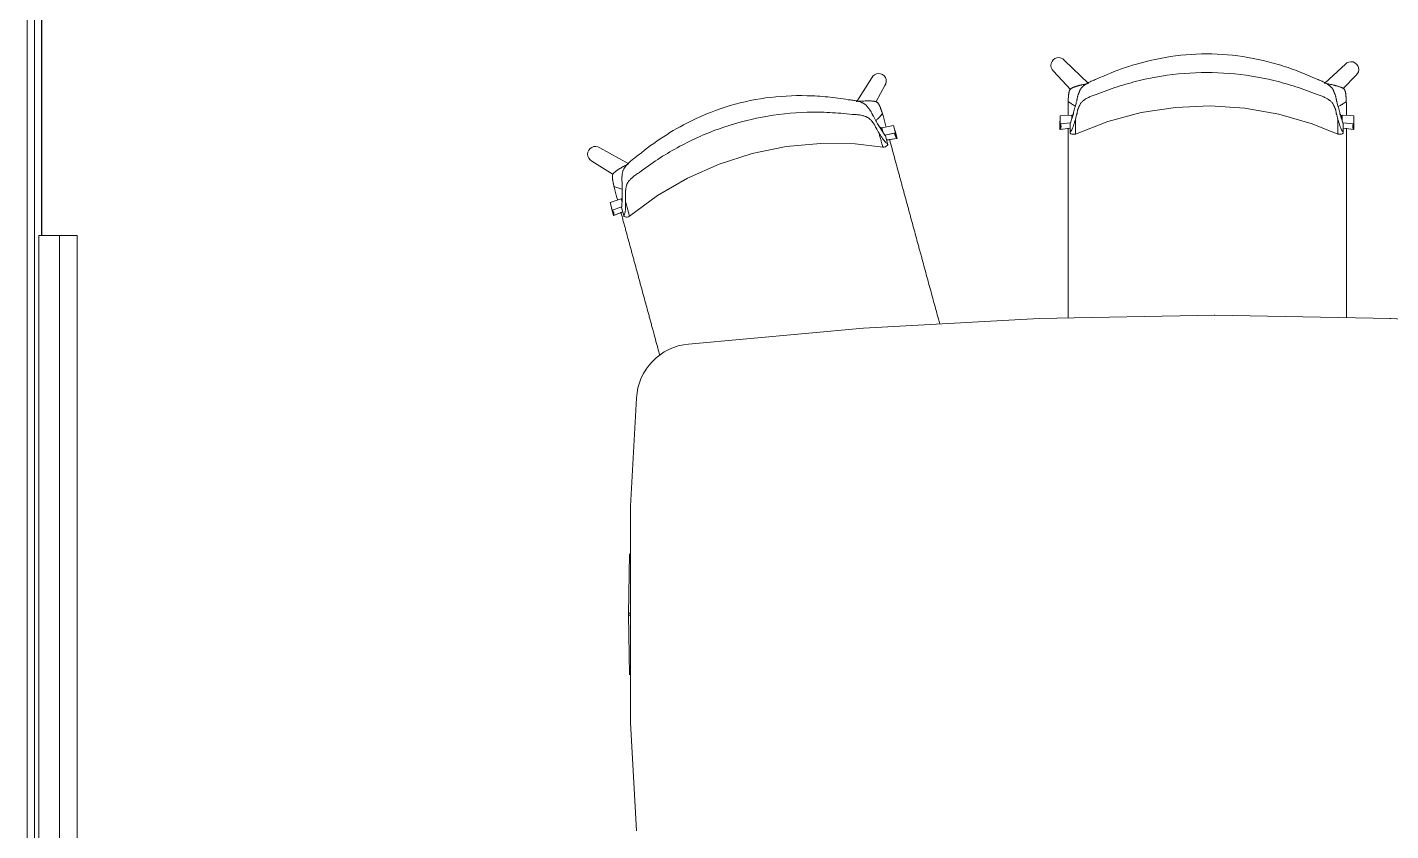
# Model space of a CAD drawing. Header units: millimetres. Extents: x 90978 to 295199, y -4084 to 97293.
# Drawn here: x 168356 to 170681, y 23986 to 25356 of the extents above; entities that cross this region are included whole.
import ezdxf

# ---------------------------------------------------------------- set-up
doc = ezdxf.new("R2010")
doc.units = ezdxf.units.MM
doc.header["$MEASUREMENT"] = 0
doc.layers.get('0').update_dxf_attribs({"linetype": 'CONTINUOUS'})
for name, color, linetype, lineweight in [('A-DETL-THIN', 8, 'CONTINUOUS', 9), ('CSM-STL-XX-ZZ-M3-A-XXXX-00001_detached _19_04_21__rvt-1-Level 0$0$A-WALL', 7, 'CONTINUOUS', 9), ('CSM-STL-XX-ZZ-M3-A-XXXX-00001_detached _19_04_21__rvt-1-Level 0$0$I-FURN', 8, 'CONTINUOUS', 9), ('CSM-STL-XX-ZZ-M3-A-XXXX-00001_detached _19_04_21__rvt-1-Level 0$0$I-WALL', 7, 'CONTINUOUS', 9), ('G-IMPT', 8, 'CONTINUOUS', 9), ('I-FURN', 8, 'CONTINUOUS', 9)]:
    doc.layers.add(name, color=color, linetype=linetype, lineweight=lineweight)

# ---------------------------------------------------------------- blocks, each defined once
blk = doc.blocks.new('Synergy Type 3 - Desk Type 3_dwg_Family - 580997-310579-_3D_-768211-Level 0')
at = {"layer": 'G-IMPT'}
for p, q in [((-354.2, 2138.6), (-251.1, 2140.5)), ((-251.1, 2140.5), (-253.4, 2138.6)), ((-251.1, 2140.5), (-147.9, 2138.6)), ((-251.1, 2140.5), (-248.7, 2138.6)), ((-761.1, 1140.5), (-761, 1142)), ((258.9, 1140.5), (258.9, 1142)), ((-755.6, 842.3), (-755.6, 840.8)), ((-755.6, 840.8), (-739.2, 541.4)), ((237.1, 541.4), (253.5, 840.8)), ((253.5, 840.8), (253.5, 842.3)), ((-739.2, 541.4), (-739.2, 542.1)), ((-711.9, 242.9), (-739.2, 541.4)), ((209.8, 242.9), (237.1, 541.4)), ((237.1, 541.4), (237.1, 542.1)), ((-706.7, 220.4), (-711.9, 242.9)), ((204.6, 220.4), (209.8, 242.9)), ((-696.5, 199.7), (-706.7, 220.4)), ((204.6, 220.4), (194.4, 199.7)), ((-681.9, 181.8), (-696.5, 199.7)), ((-694.9, 198), (-696.5, 199.7)), ((194.4, 199.7), (179.8, 181.8)), ((-663.6, 167.8), (-681.9, 181.8)), ((-663.6, 167.8), (-666.8, 171)), ((-642.5, 158.4), (-663.6, 167.8)), ((161.4, 167.8), (140.4, 158.4)), ((179.8, 181.8), (161.4, 167.8)), ((179.8, 181.8), (176, 179.6)), ((179.8, 181.8), (177.8, 181)), ((-642.5, 158.4), (-645.7, 160.9)), ((-642.5, 158.4), (-644.5, 160.3)), ((-642.5, 158.4), (-643.8, 160.1)), ((-642.5, 158.4), (-619.8, 154.1)), ((-619.8, 154.1), (-621.7, 155.9)), ((-619.8, 154.1), (-435.6, 143.9)), ((-443.2, 146.6), (-435.6, 143.9)), ((-435.6, 143.9), (-437.7, 146.6)), ((-435.6, 143.9), (-251.1, 140.5)), ((-251.1, 140.5), (-259.1, 147.1)), ((-251.1, 140.5), (-242.9, 147.2)), ((-66.5, 143.9), (-251.1, 140.5)), ((117.7, 154.1), (-66.5, 143.9)), ((-55.9, 147.7), (-66.5, 143.9)), ((-66.5, 143.9), (-63.6, 147.7)), ((140.4, 158.4), (117.7, 154.1)), ((123.2, 156.5), (117.7, 154.1)), ((121.3, 156.2), (117.7, 154.1)), ((120.3, 156), (117.7, 154.1)), ((119.6, 155.9), (117.7, 154.1)), ((147.1, 162.4), (140.4, 158.4))]:
    blk.add_line(p, q, dxfattribs=at)

msp = doc.modelspace()

# ---------------------------------------------------------------- linework, layer by layer
at = {"layer": 'A-DETL-THIN'}
for p, q in [((170081.3, 24859.5), (169782, 24843.1)), ((170381.1, 24865), (170081.3, 24859.5)), ((170680.8, 24859.5), (170381.1, 24865)), ((169782, 24843.1), (169483.5, 24815.8)), ((169394.7, 24723.8), (169384.5, 24539.5)), ((169384.5, 24539.5), (169384.5, 24170.5)), ((169384.5, 24170.5), (169394.7, 23986.2))]:
    msp.add_line(p, q, dxfattribs=at)
msp.add_arc((169492.4, 24718.4), 97.9, 95.2182, 176.8357, dxfattribs=at)
at = {"layer": 'CSM-STL-XX-ZZ-M3-A-XXXX-00001_detached _19_04_21__rvt-1-Level 0$0$A-WALL'}
for p, q in [((168355.8, 16174.2), (168355.8, 26395.4)), ((168368.3, 16189.2), (168368.3, 26380.4))]:
    msp.add_line(p, q, dxfattribs=at)
at = {"layer": 'CSM-STL-XX-ZZ-M3-A-XXXX-00001_detached _19_04_21__rvt-1-Level 0$0$I-FURN'}
for p, q in [((168410.8, 25000.8), (168375.8, 25000.8)), ((168375.8, 25000.8), (168375.8, 22600.8)), ((168410.8, 25000.8), (168440.8, 25000.8)), ((168410.8, 22600.8), (168410.8, 25000.8)), ((168410.8, 22600.8), (168410.8, 25000.8)), ((168440.8, 25000.8), (168440.8, 22600.8))]:
    msp.add_line(p, q, dxfattribs=at)
at = {"layer": 'CSM-STL-XX-ZZ-M3-A-XXXX-00001_detached _19_04_21__rvt-1-Level 0$0$I-WALL', "lineweight": 30}
msp.add_line((168380.8, 25000.8), (168380.8, 26365.4), dxfattribs=at)
at = {"layer": 'I-FURN'}
for p, q in [((170165.2, 25260.1), (170124.5, 25299.5)), ((170105.8, 25281.3), (170134.8, 25249.8)), ((170603.5, 25292.8), (170568.4, 25260.6)), ((170599.6, 25251.3), (170621.7, 25274.1)), ((169795.8, 25269.7), (169770.4, 25229.4)), ((169803.1, 25229.1), (169818.3, 25256.5)), ((170117.1, 25204.8), (170137, 25206.2)), ((170117.1, 25191.5), (170117.1, 25204.8)), ((170137, 25206.2), (170137, 25200.3)), ((170138, 25206.2), (170138, 25203.2)), ((170198.2, 25195.2), (170255.3, 25210.4)), ((170255.3, 25210.4), (170313.8, 25219.3)), ((170313.8, 25219.3), (170372.8, 25221.9)), ((170372.8, 25221.9), (170431.9, 25218.1)), ((170431.9, 25218.1), (170490.1, 25207.9)), ((170490.1, 25207.9), (170546.9, 25191.4)), ((170596.9, 25200.3), (170596.9, 25206.2)), ((170597.8, 25206.2), (170617.7, 25204.8)), ((170597.8, 25197.4), (170597.8, 25206.2)), ((170617.7, 25204.8), (170617.7, 25191.5)), ((169813.7, 25178.7), (169812.2, 25184.4)), ((169813.1, 25184.7), (169832.7, 25188.6)), ((169815.4, 25176.2), (169813.1, 25184.7)), ((169832.7, 25188.6), (169836.2, 25175.7)), ((170116.8, 25195.1), (170116.8, 25181.8)), ((170116.8, 25181.8), (170134, 25183.8)), ((170134.5, 25192.7), (170117.1, 25191.5)), ((170117.7, 25181.8), (170134, 25183.7)), ((170134, 25177.6), (170134, 25191.2)), ((170143.1, 25173.9), (170198.2, 25195.2)), ((170546.9, 25191.4), (170590.8, 25173.9)), ((170617.7, 25191.5), (170599.4, 25192.8)), ((170616.8, 25191.5), (170599.4, 25192.7)), ((170599.9, 25177.6), (170599.9, 25191.2)), ((170599.9, 25184), (170618.1, 25181.8)), ((170599.9, 25183.8), (170617.1, 25181.8)), ((170618.1, 25181.8), (170618.1, 25195.1)), ((169649.8, 25152.5), (169708.7, 25158)), ((169708.7, 25158), (169767.8, 25157.1)), ((169767.8, 25157.1), (169814.8, 25151.7)), ((169836.2, 25175.7), (169818.1, 25172.1)), ((169835.2, 25175.5), (169818.2, 25172)), ((169822.6, 25157.6), (169819.1, 25170.8)), ((169821, 25163.8), (169839, 25166.4)), ((169821, 25163.6), (169838.1, 25166.2)), ((169839, 25166.4), (169835.5, 25179.3)), ((170134, 25175.5), (170135.5, 25174.4)), ((170135.5, 25174.4), (170137.2, 25173.7)), ((170137.2, 25173.7), (170138.7, 25173.4)), ((170138.7, 25173.4), (170141, 25173.4)), ((170141, 25173.4), (170143.1, 25173.9)), ((170592.9, 25173.4), (170590.8, 25173.9)), ((170595.2, 25173.4), (170592.9, 25173.4)), ((170596.7, 25173.7), (170595.2, 25173.4)), ((170598.4, 25174.4), (170596.7, 25173.7)), ((170599.9, 25175.5), (170598.4, 25174.4)), ((169381.5, 25123), (169331.9, 25150.4)), ((169535.5, 25122.8), (169591.9, 25140.7)), ((169591.9, 25140.7), (169649.8, 25152.5)), ((169817, 25151.7), (169814.8, 25151.7)), ((169819.1, 25152.3), (169817, 25151.7)), ((169820.5, 25153), (169819.1, 25152.3)), ((169822, 25154.2), (169820.5, 25153)), ((169823.2, 25155.6), (169822, 25154.2)), ((169318.6, 25127.9), (169354.9, 25105.1)), ((169481.5, 25098.8), (169535.5, 25122.8)), ((169430.4, 25069.1), (169481.5, 25098.8)), ((169349.6, 25057.1), (169368.4, 25063.6)), ((169368.4, 25063.6), (169370, 25057.9)), ((169369.4, 25063.9), (169370.1, 25061)), ((169382.8, 25034.1), (169430.4, 25069.1)), ((169353.1, 25044.2), (169349.6, 25057.1)), ((169351.8, 25047.6), (169355.3, 25034.8)), ((169369.5, 25049.9), (169353.1, 25044.2)), ((169355.3, 25034.8), (169371.4, 25041.3)), ((169356.2, 25035), (169371.4, 25041.2)), ((169373, 25035.2), (169369.4, 25048.4)), ((169373.5, 25033.2), (169375.3, 25032.6)), ((169375.3, 25032.6), (169377.2, 25032.3)), ((169377.2, 25032.3), (169378.7, 25032.4)), ((169378.7, 25032.4), (169380.9, 25033)), ((169380.9, 25033), (169382.8, 25034.1))]:
    msp.add_line(p, q, dxfattribs=at)
for centre, start, end in [((170114.6, 25291), 40.4176, 228.0338), ((170613.2, 25284.1), 310.3941, 138.0104), ((169807.5, 25263.9), 325.6202, 153.2364), ((169324.5, 25139.6), 55.6436, 243.2599)]:
    msp.add_arc(centre, 13.1, start, end, dxfattribs=at)
for centre, major_axis, start_param, end_param in [((169850, 25188.8), (16.8, 4.6), 3.380441, 3.464082), ((170100.3, 25200.5), (17.4, 0), 5.960696, 6.044337), ((170100.3, 25187.1), (17.4, 0), 5.960696, 6.540192), ((170101.2, 25187.2), (17.4, 0), 5.960696, 6.540192), ((170633.6, 25187.1), (17.4, 0), 2.884586, 3.464082), ((170634.6, 25187.2), (17.4, 0), 2.884586, 3.464082), ((170634.6, 25200.5), (17.4, 0), 3.380441, 3.464082), ((169852.6, 25175.7), (16.8, 4.6), 2.884586, 3.464082), ((169853.5, 25176), (16.8, 4.6), 2.884586, 3.464082), ((169334.5, 25048.5), (16.8, 4.6), 5.960696, 6.044337), ((169338, 25035.6), (16.8, 4.6), 5.960696, 6.540192), ((169338.9, 25035.9), (16.8, 4.6), 5.960696, 6.540192)]:
    msp.add_ellipse(centre, major_axis=major_axis, ratio=0.978487, start_param=start_param, end_param=end_param, dxfattribs=at)
for points, knots in [([(170178.8, 25267.3), (170194.9, 25274.8), (170227.7, 25288), (170284.7, 25303.7), (170349.2, 25312.2), (170420.1, 25309.1), (170477.9, 25296.6), (170522.7, 25281.5), (170544.4, 25272.3), (170555.1, 25267.3)], [-1, -1, -1, -1, -0.863636, -0.727273, -0.545455, -0.363636, -0.181818, -0.090909, 0, 0, 0, 0]), ([(170555.1, 25241.2), (170543.1, 25246.1), (170519, 25254.9), (170469.4, 25269), (170405.7, 25279.3), (170328.2, 25279.3), (170264.5, 25269), (170214.9, 25254.9), (170190.8, 25246.1), (170178.8, 25241.2)], [-1, -1, -1, -1, -0.9, -0.8, -0.6, -0.4, -0.2, -0.1, 0, 0, 0, 0]), ([(170130.8, 25229.5), (170130.8, 25230.6), (170130.9, 25232.3), (170131, 25234.2), (170131.1, 25235.3), (170131.2, 25236.2), (170131.2, 25237), (170131.3, 25238), (170131.4, 25239.2), (170131.5, 25240.4), (170131.6, 25241.3), (170131.7, 25241.8), (170131.7, 25242.2), (170131.8, 25242.6), (170131.8, 25243.1), (170132, 25244), (170132.2, 25245.2), (170132.5, 25246.5), (170132.9, 25247.8), (170133.6, 25249), (170134.5, 25250.2), (170135.4, 25251.1), (170136.3, 25251.7), (170137, 25252.2), (170137.7, 25252.6), (170138.7, 25253.1), (170140, 25253.6), (170141.7, 25254.3), (170143.4, 25254.9), (170145.2, 25255.4), (170146.8, 25255.9), (170148.3, 25256.3), (170150, 25256.7), (170151.8, 25257.2), (170154.3, 25257.8), (170158.7, 25258.8), (170162.5, 25259.6), (170164.8, 25260.1)], [0, 0, 0, 0, 0.0625, 0.09375, 0.109375, 0.125, 0.140625, 0.15625, 0.1875, 0.21875, 0.234375, 0.242188, 0.25, 0.257812, 0.265625, 0.28125, 0.3125, 0.34375, 0.375, 0.40625, 0.4375, 0.46875, 0.484375, 0.5, 0.515625, 0.53125, 0.5625, 0.59375, 0.625, 0.65625, 0.6875, 0.71875, 0.75, 0.78125, 0.8125, 0.875, 1, 1, 1, 1]), ([(170136.4, 25198.4), (170137.1, 25200.2), (170138.1, 25203.5), (170139.6, 25208.5), (170140.7, 25212.6), (170141.8, 25216.8), (170143, 25221.3), (170144.1, 25225.4), (170145, 25228.7), (170145.5, 25230.9), (170145.9, 25232.6), (170146.3, 25234.3), (170146.5, 25235.9), (170146.9, 25237.7), (170147.2, 25239), (170147.6, 25240.2), (170147.9, 25241.1), (170148.1, 25241.5), (170148.3, 25241.9), (170148.4, 25242.3), (170148.6, 25242.8), (170149, 25243.7), (170149.5, 25245.1), (170150.2, 25246.7), (170150.9, 25248.4), (170151.9, 25250.1), (170153, 25251.8), (170154.1, 25253.3), (170155.1, 25254.2), (170155.7, 25254.8), (170156.1, 25255.2), (170156.6, 25255.6), (170157.3, 25256.2), (170158.5, 25257.1), (170160.4, 25258.5), (170162.8, 25260.1), (170166.5, 25262.1), (170171.6, 25264.6), (170176.3, 25266.4), (170178.8, 25267.3)], [0, 0, 0, 0, 0.142857, 0.214286, 0.285714, 0.357143, 0.428571, 0.5, 0.535714, 0.571429, 0.589286, 0.607143, 0.642857, 0.660714, 0.678571, 0.696429, 0.705357, 0.709821, 0.714286, 0.71875, 0.723214, 0.732143, 0.75, 0.767857, 0.785714, 0.803571, 0.821429, 0.839286, 0.848214, 0.852679, 0.857143, 0.861607, 0.866071, 0.875, 0.892857, 0.910714, 0.928571, 0.964286, 1, 1, 1, 1]), ([(170555.1, 25267.3), (170557.6, 25266.4), (170562.3, 25264.6), (170567.4, 25262.1), (170571.1, 25260.1), (170573.5, 25258.5), (170575.4, 25257.1), (170576.6, 25256.2), (170577.3, 25255.6), (170577.7, 25255.2), (170578.2, 25254.8), (170578.8, 25254.2), (170579.7, 25253.3), (170580.9, 25251.8), (170582, 25250.1), (170583, 25248.4), (170583.7, 25246.7), (170584.4, 25245.1), (170584.9, 25243.7), (170585.3, 25242.8), (170585.5, 25242.3), (170585.6, 25241.9), (170585.8, 25241.5), (170586, 25241.1), (170586.3, 25240.2), (170586.7, 25239), (170587, 25237.7), (170587.4, 25235.9), (170587.6, 25234.3), (170588, 25232.6), (170588.3, 25231.3), (170588.6, 25230), (170589, 25228.3), (170589.8, 25225.4), (170590.9, 25221.3), (170592.1, 25216.8), (170593.2, 25212.6), (170594.3, 25208.5), (170595.4, 25204.7), (170596.5, 25201.3), (170597.2, 25199.3), (170597.5, 25198.4)], [0, 0, 0, 0, 0.035714, 0.071429, 0.089286, 0.107143, 0.125, 0.133929, 0.138393, 0.142857, 0.147321, 0.151786, 0.160714, 0.178571, 0.196429, 0.214286, 0.232143, 0.25, 0.267857, 0.276786, 0.28125, 0.285714, 0.290179, 0.294643, 0.303571, 0.321429, 0.339286, 0.357143, 0.392857, 0.410714, 0.428571, 0.446429, 0.464286, 0.5, 0.571429, 0.642857, 0.714286, 0.785714, 0.857143, 0.928571, 1, 1, 1, 1]), ([(170571, 25260.1), (170573.3, 25259.6), (170577.1, 25258.8), (170581.5, 25257.8), (170584, 25257.2), (170585.8, 25256.7), (170587.5, 25256.3), (170589, 25255.9), (170590.6, 25255.4), (170592.4, 25254.9), (170594.1, 25254.3), (170595.8, 25253.6), (170597.1, 25253.1), (170598.1, 25252.6), (170598.8, 25252.2), (170599.5, 25251.7), (170600.4, 25251.1), (170601.3, 25250.2), (170602.2, 25249), (170602.9, 25247.8), (170603.3, 25246.5), (170603.6, 25245.2), (170603.8, 25244), (170604, 25243.1), (170604, 25242.6), (170604.1, 25242.2), (170604.1, 25241.8), (170604.2, 25241.3), (170604.3, 25240.4), (170604.4, 25239.2), (170604.5, 25238), (170604.6, 25237), (170604.6, 25236.2), (170604.7, 25235.3), (170604.8, 25234.2), (170604.9, 25232.3), (170605, 25230.6), (170605, 25229.5)], [0, 0, 0, 0, 0.125, 0.1875, 0.21875, 0.25, 0.28125, 0.3125, 0.34375, 0.375, 0.40625, 0.4375, 0.46875, 0.484375, 0.5, 0.515625, 0.53125, 0.5625, 0.59375, 0.625, 0.65625, 0.6875, 0.71875, 0.734375, 0.742188, 0.75, 0.757812, 0.765625, 0.78125, 0.8125, 0.84375, 0.859375, 0.875, 0.890625, 0.90625, 0.9375, 1, 1, 1, 1]), ([(169392.7, 25133.6), (169406.3, 25145), (169434.5, 25166.4), (169485.3, 25196.5), (169545.3, 25221.7), (169614.6, 25237.3), (169673.7, 25240.4), (169720.8, 25237.6), (169744.1, 25234.4), (169755.8, 25232.4)], [-1, -1, -1, -1, -0.863636, -0.727273, -0.545455, -0.363636, -0.181818, -0.090909, 0, 0, 0, 0]), ([(169755.8, 25232.4), (169758.5, 25232.2), (169763.5, 25231.7), (169769.1, 25230.6), (169773.1, 25229.6), (169775.9, 25228.7), (169778.1, 25227.9), (169779.5, 25227.3), (169780.3, 25227), (169780.8, 25226.7), (169781.4, 25226.4), (169782.1, 25226), (169783.3, 25225.3), (169784.8, 25224.3), (169786.3, 25222.9), (169787.6, 25221.5), (169788.8, 25220.1), (169789.9, 25218.6), (169790.8, 25217.5), (169791.3, 25216.7), (169791.7, 25216.3), (169791.9, 25216), (169792.2, 25215.6), (169792.5, 25215.2), (169793, 25214.5), (169793.7, 25213.4), (169794.4, 25212.2), (169795.2, 25210.6), (169795.9, 25209.1), (169796.6, 25207.5), (169797.3, 25206.4), (169797.9, 25205.2), (169798.8, 25203.7), (169800.3, 25201.1), (169802.4, 25197.4), (169804.7, 25193.4), (169806.9, 25189.6), (169809.1, 25186), (169811.1, 25182.6), (169813.1, 25179.6), (169814.3, 25177.9), (169814.8, 25177)], [0, 0, 0, 0, 0.035714, 0.071429, 0.089286, 0.107143, 0.125, 0.133929, 0.138393, 0.142857, 0.147321, 0.151786, 0.160714, 0.178571, 0.196429, 0.214286, 0.232143, 0.25, 0.267857, 0.276786, 0.28125, 0.285714, 0.290179, 0.294643, 0.303571, 0.321429, 0.339286, 0.357143, 0.392857, 0.410714, 0.428571, 0.446429, 0.464286, 0.5, 0.571429, 0.642857, 0.714286, 0.785714, 0.857143, 0.928571, 1, 1, 1, 1]), ([(169773, 25229.7), (169775.4, 25229.8), (169779.2, 25230), (169783.8, 25230.2), (169786.3, 25230.3), (169788.2, 25230.3), (169789.9, 25230.3), (169791.6, 25230.3), (169793.2, 25230.3), (169795, 25230.2), (169796.9, 25230.1), (169798.7, 25229.9), (169800.1, 25229.7), (169801.2, 25229.5), (169802, 25229.3), (169802.7, 25229.1), (169803.7, 25228.7), (169804.9, 25228), (169806.1, 25227.1), (169807, 25226.1), (169807.8, 25225), (169808.4, 25223.8), (169809, 25222.7), (169809.3, 25221.9), (169809.5, 25221.4), (169809.7, 25221.1), (169809.8, 25220.7), (169810, 25220.2), (169810.3, 25219.4), (169810.8, 25218.2), (169811.2, 25217.1), (169811.5, 25216.1), (169811.8, 25215.4), (169812, 25214.6), (169812.4, 25213.5), (169813, 25211.7), (169813.6, 25210.1), (169813.9, 25209.1)], [0, 0, 0, 0, 0.125, 0.1875, 0.21875, 0.25, 0.28125, 0.3125, 0.34375, 0.375, 0.40625, 0.4375, 0.46875, 0.484375, 0.5, 0.515625, 0.53125, 0.5625, 0.59375, 0.625, 0.65625, 0.6875, 0.71875, 0.734375, 0.742188, 0.75, 0.757812, 0.765625, 0.78125, 0.8125, 0.84375, 0.859375, 0.875, 0.890625, 0.90625, 0.9375, 1, 1, 1, 1]), ([(170130.8, 25229.5), (170132.7, 25228), (170136.5, 25225.1), (170140.7, 25222.6), (170143.1, 25221.4), (170143.4, 25221.2)], [0, 0, 0, 0, 0.02777778, 0.05555556, 0.06066679, 0.06066679, 0.06066679, 0.06066679]), ([(170178.8, 25241.2), (170176.3, 25240.5), (170171.7, 25239), (170166.6, 25236.9), (170163, 25235.1), (170160.6, 25233.7), (170158.7, 25232.5), (170157.5, 25231.6), (170156.8, 25231.1), (170156.3, 25230.7), (170155.9, 25230.3), (170155.3, 25229.8), (170154.3, 25228.9), (170153.1, 25227.5), (170151.9, 25225.8), (170151, 25224.1), (170150.1, 25222.4), (170149.4, 25220.7), (170148.9, 25219.5), (170148.5, 25218.6), (170148.3, 25218.1), (170148.1, 25217.8), (170147.9, 25217.4), (170147.7, 25217), (170147.4, 25216.2), (170147.1, 25215.2), (170146.8, 25214), (170146.5, 25212.5), (170146.2, 25211.1), (170146, 25209.6), (170145.7, 25208.4), (170145.4, 25207.2), (170144.9, 25205.6), (170144.2, 25202.8), (170143.5, 25200.5), (170143.1, 25198.9)], [0, 0, 0, 0, 0.0625, 0.125, 0.15625, 0.1875, 0.21875, 0.234375, 0.242188, 0.25, 0.257812, 0.265625, 0.28125, 0.3125, 0.34375, 0.375, 0.40625, 0.4375, 0.46875, 0.484375, 0.492188, 0.5, 0.507812, 0.515625, 0.53125, 0.5625, 0.59375, 0.625, 0.6875, 0.71875, 0.75, 0.78125, 0.8125, 0.875, 1, 1, 1, 1]), ([(170590.8, 25198.9), (170590.4, 25200.5), (170589.7, 25202.8), (170589, 25205.6), (170588.5, 25207.2), (170588.2, 25208.4), (170587.9, 25209.6), (170587.7, 25211.1), (170587.4, 25212.5), (170587.1, 25214), (170586.8, 25215.2), (170586.5, 25216.2), (170586.2, 25217), (170586, 25217.4), (170585.8, 25217.8), (170585.6, 25218.1), (170585.4, 25218.6), (170585, 25219.5), (170584.5, 25220.7), (170583.8, 25222.4), (170582.9, 25224.1), (170582, 25225.8), (170580.8, 25227.5), (170579.6, 25228.9), (170578.6, 25229.8), (170578, 25230.3), (170577.6, 25230.7), (170577.1, 25231.1), (170576.4, 25231.6), (170575.2, 25232.5), (170573.3, 25233.7), (170570.9, 25235.1), (170567.3, 25236.9), (170562.2, 25239), (170557.6, 25240.5), (170555.1, 25241.2)], [0, 0, 0, 0, 0.125, 0.1875, 0.21875, 0.25, 0.28125, 0.3125, 0.375, 0.40625, 0.4375, 0.46875, 0.484375, 0.492188, 0.5, 0.507812, 0.515625, 0.53125, 0.5625, 0.59375, 0.625, 0.65625, 0.6875, 0.71875, 0.734375, 0.742188, 0.75, 0.757812, 0.765625, 0.78125, 0.8125, 0.84375, 0.875, 0.9375, 1, 1, 1, 1]), ([(170591, 25220.6), (170591.8, 25220.9), (170594.6, 25222.3), (170599.3, 25225.1), (170603.1, 25228), (170605, 25229.5)], [0.93303317, 0.93303317, 0.93303317, 0.93303317, 0.94444444, 0.97222222, 1, 1, 1, 1]), ([(169762.6, 25207.3), (169749.8, 25208.8), (169724.2, 25211), (169672.7, 25211.5), (169608.5, 25204.8), (169533.7, 25184.4), (169475, 25157.7), (169430.8, 25131.1), (169409.8, 25116.3), (169399.6, 25108.4)], [-1, -1, -1, -1, -0.9, -0.8, -0.6, -0.4, -0.2, -0.1, 0, 0, 0, 0]), ([(169808.2, 25175.8), (169807.4, 25177.2), (169806.1, 25179.3), (169804.7, 25181.8), (169803.9, 25183.2), (169803.2, 25184.3), (169802.7, 25185.3), (169802, 25186.7), (169801.4, 25188), (169800.7, 25189.4), (169800.1, 25190.4), (169799.5, 25191.3), (169799, 25192), (169798.7, 25192.4), (169798.4, 25192.7), (169798.2, 25193), (169797.8, 25193.4), (169797.2, 25194.1), (169796.4, 25195.2), (169795.3, 25196.6), (169794, 25198), (169792.6, 25199.4), (169791, 25200.7), (169789.5, 25201.8), (169788.3, 25202.4), (169787.6, 25202.8), (169787.1, 25203), (169786.5, 25203.3), (169785.7, 25203.6), (169784.3, 25204.1), (169782.2, 25204.8), (169779.5, 25205.5), (169775.5, 25206.3), (169770.1, 25207), (169765.2, 25207.2), (169762.6, 25207.3)], [0, 0, 0, 0, 0.125, 0.1875, 0.21875, 0.25, 0.28125, 0.3125, 0.375, 0.40625, 0.4375, 0.46875, 0.484375, 0.492188, 0.5, 0.507812, 0.515625, 0.53125, 0.5625, 0.59375, 0.625, 0.65625, 0.6875, 0.71875, 0.734375, 0.742188, 0.75, 0.757812, 0.765625, 0.78125, 0.8125, 0.84375, 0.875, 0.9375, 1, 1, 1, 1]), ([(169802.7, 25196.8), (169803.4, 25197.3), (169805.8, 25199.4), (169809.6, 25203.3), (169812.5, 25207.1), (169813.9, 25209.1)], [0.93303317, 0.93303317, 0.93303317, 0.93303317, 0.94444444, 0.97222222, 1, 1, 1, 1]), ([(169812.2, 25184.4), (169811.8, 25184.5), (169810.9, 25184.9), (169810, 25185.2), (169809.6, 25185.3)], [-0.8810546, -0.8810546, -0.8810546, -0.8810546, -0.6666667, -0.4718724, -0.4718724, -0.4718724, -0.4718724]), ([(170130.6, 24860.5), (170130.6, 24862.5), (170130.6, 24869.4), (170130.6, 24881.2), (170130.6, 24895.8), (170130.6, 24908.2), (170130.6, 24918.2), (170130.6, 24925.8), (170130.6, 24933.4), (170130.6, 24943.5), (170130.6, 24956), (170130.6, 24968.4), (170130.6, 24978.5), (170130.6, 24986.1), (170130.6, 24993.7), (170130.6, 25003.8), (170130.6, 25016.3), (170130.6, 25031.3), (170130.6, 25046.5), (170130.6, 25061.6), (170130.6, 25076.5), (170130.6, 25088.9), (170130.6, 25099), (170130.6, 25106.6), (170130.6, 25114.2), (170130.6, 25124.1), (170130.6, 25136.3), (170130.6, 25148.7), (170130.6, 25158.8), (170130.6, 25166.5), (170130.6, 25174.3), (170130.6, 25180.1), (170130.6, 25183.4), (170130.6, 25184.1)], [-0.8717754, -0.8717754, -0.8717754, -0.8717754, -0.8571429, -0.8214286, -0.7857143, -0.75, -0.7321429, -0.7142857, -0.6964286, -0.6785714, -0.6428571, -0.6071429, -0.5892857, -0.5714286, -0.5535714, -0.5357143, -0.5, -0.4642857, -0.4285714, -0.3928571, -0.3571429, -0.3214286, -0.3035714, -0.2857143, -0.2678571, -0.25, -0.2142857, -0.1785714, -0.1607143, -0.1428571, -0.125, -0.1071429, -0.1022726, -0.1022726, -0.1022726, -0.1022726]), ([(170143.1, 25174.6), (170143.1, 25174.9), (170143.1, 25175.5), (170143.1, 25177.5), (170143.1, 25181.4), (170143.1, 25188.6), (170143.1, 25195.1), (170143.1, 25198.9)], [0.4444444, 0.4444444, 0.4444444, 0.4444444, 0.5138889, 0.5833333, 0.7222222, 0.8611111, 1, 1, 1, 1]), ([(170590.8, 25198.9), (170590.8, 25195.9), (170590.8, 25190.5), (170590.8, 25184.1), (170590.8, 25179.4), (170590.8, 25176.7), (170590.8, 25175.3), (170590.8, 25174.8), (170590.8, 25174.6)], [0, 0, 0, 0, 0.1111111, 0.2222222, 0.3333333, 0.4444444, 0.5, 0.5555556, 0.5555556, 0.5555556, 0.5555556]), ([(170605.2, 25184), (170605.2, 25183.6), (170605.2, 25178.1), (170605.2, 25167.3), (170605.2, 25151.8), (170605.2, 25136.8), (170605.2, 25124.3), (170605.2, 25114.2), (170605.2, 25106.6), (170605.2, 25098.9), (170605.2, 25088.8), (170605.2, 25076.3), (170605.2, 25063.9), (170605.2, 25053.9), (170605.2, 25046.3), (170605.2, 25038.7), (170605.2, 25028.8), (170605.2, 25016.4), (170605.2, 25004.1), (170605.2, 24994), (170605.2, 24986.4), (170605.2, 24978.8), (170605.2, 24968.7), (170605.2, 24956.1), (170605.2, 24941), (170605.2, 24925.6), (170605.2, 24910.4), (170605.2, 24895.6), (170605.2, 24880.9), (170605.2, 24869.4), (170605.2, 24862.7), (170605.2, 24860.9)], [-0.896036, -0.896036, -0.896036, -0.896036, -0.8928571, -0.8571429, -0.8214286, -0.7857143, -0.75, -0.7321429, -0.7142857, -0.6964286, -0.6785714, -0.6428571, -0.6071429, -0.5892857, -0.5714286, -0.5535714, -0.5357143, -0.5, -0.4642857, -0.4464286, -0.4285714, -0.4107143, -0.3928571, -0.3571429, -0.3214286, -0.2857143, -0.25, -0.2142857, -0.1785714, -0.1428571, -0.1300635, -0.1300635, -0.1300635, -0.1300635]), ([(169808.2, 25175.8), (169809, 25172.9), (169810.4, 25167.7), (169812.1, 25161.5), (169813.4, 25157), (169814.1, 25154.4), (169814.4, 25153), (169814.6, 25152.3), (169814.8, 25151.9), (169814.8, 25151.7), (169814.8, 25151.7)], [0, 0, 0, 0, 0.1111111, 0.2222222, 0.3333333, 0.4444444, 0.5, 0.5555556, 0.6111111, 0.6625707, 0.6625707, 0.6625707, 0.6625707]), ([(169822.7, 25157.3), (169822.8, 25156.9), (169823, 25156.2), (169823.2, 25155.6), (169823.2, 25155.7), (169823, 25156.3), (169822.8, 25157.1), (169822.6, 25157.6)], [0.4162183, 0.4162183, 0.4162183, 0.4162183, 0.5, 0.625, 0.75, 0.875, 1, 1, 1, 1]), ([(169826, 25165.2), (169826.2, 25164.8), (169827.6, 25159.5), (169830.4, 25149.1), (169834.5, 25134.2), (169838.5, 25119.6), (169841.7, 25107.6), (169844.4, 25097.9), (169846.4, 25090.5), (169848.4, 25083.1), (169851.1, 25073.3), (169854.3, 25061.3), (169857.6, 25049.3), (169860.2, 25039.7), (169862.2, 25032.3), (169864.2, 25025), (169866.8, 25015.4), (169870.1, 25003.5), (169873.3, 24991.6), (169875.9, 24981.9), (169877.9, 24974.6), (169880, 24967.2), (169882.6, 24957.4), (169885.9, 24945.3), (169889.9, 24930.7), (169893.9, 24915.9), (169897.9, 24901.2), (169901.8, 24886.9), (169905.7, 24872.8), (169909, 24860.6), (169911, 24853.1), (169911.8, 24850.3)], [-0.896036, -0.896036, -0.896036, -0.896036, -0.8928571, -0.8571429, -0.8214286, -0.7857143, -0.75, -0.7321429, -0.7142857, -0.6964286, -0.6785714, -0.6428571, -0.6071429, -0.5892857, -0.5714286, -0.5535714, -0.5357143, -0.5, -0.4642857, -0.4464286, -0.4285714, -0.4107143, -0.3928571, -0.3571429, -0.3214286, -0.2857143, -0.25, -0.2142857, -0.1785714, -0.1428571, -0.1220289, -0.1220289, -0.1220289, -0.1220289]), ([(170134, 25177.6), (170134, 25177), (170134, 25176.2), (170134, 25175.5), (170134, 25175.4), (170134, 25176.1), (170134, 25176.9), (170134, 25177.2)], [0, 0, 0, 0, 0.125, 0.25, 0.375, 0.5, 0.5828112, 0.5828112, 0.5828112, 0.5828112]), ([(170599.9, 25177.2), (170599.9, 25176.8), (170599.9, 25176.1), (170599.9, 25175.4), (170599.9, 25175.5), (170599.9, 25176.2), (170599.9, 25177), (170599.9, 25177.6)], [0.4162183, 0.4162183, 0.4162183, 0.4162183, 0.5, 0.625, 0.75, 0.875, 1, 1, 1, 1]), ([(169369.9, 25055.9), (169370.1, 25057.9), (169370.2, 25061.3), (169370.3, 25066.5), (169370.3, 25070.8), (169370.3, 25075.2), (169370.3, 25079.8), (169370.3, 25084), (169370.2, 25087.5), (169370.2, 25089.7), (169370.1, 25091.4), (169370, 25093.1), (169369.8, 25094.9), (169369.7, 25096.6), (169369.7, 25098), (169369.7, 25099.2), (169369.8, 25100.2), (169369.9, 25100.7), (169369.9, 25101.1), (169370, 25101.5), (169370, 25102), (169370.1, 25103), (169370.3, 25104.4), (169370.5, 25106.2), (169370.8, 25108), (169371.2, 25109.9), (169371.9, 25111.9), (169372.6, 25113.6), (169373.3, 25114.8), (169373.7, 25115.5), (169374, 25116), (169374.4, 25116.5), (169374.9, 25117.2), (169375.8, 25118.4), (169377.2, 25120.2), (169379.2, 25122.4), (169382.2, 25125.3), (169386.4, 25129.1), (169390.5, 25132.1), (169392.7, 25133.6)], [0, 0, 0, 0, 0.142857, 0.214286, 0.285714, 0.357143, 0.428571, 0.5, 0.535714, 0.571429, 0.589286, 0.607143, 0.642857, 0.660714, 0.678571, 0.696429, 0.705357, 0.709821, 0.714286, 0.71875, 0.723214, 0.732143, 0.75, 0.767857, 0.785714, 0.803571, 0.821429, 0.839286, 0.848214, 0.852679, 0.857143, 0.861607, 0.866071, 0.875, 0.892857, 0.910714, 0.928571, 0.964286, 1, 1, 1, 1]), ([(169356.3, 25084.5), (169356.1, 25085.6), (169355.7, 25087.2), (169355.3, 25089.1), (169355.1, 25090.2), (169354.9, 25091), (169354.8, 25091.8), (169354.6, 25092.8), (169354.4, 25094), (169354.1, 25095.2), (169354, 25096.1), (169353.9, 25096.6), (169353.9, 25097), (169353.8, 25097.4), (169353.7, 25097.9), (169353.6, 25098.8), (169353.5, 25100), (169353.5, 25101.4), (169353.6, 25102.7), (169353.9, 25104), (169354.4, 25105.4), (169355.1, 25106.5), (169355.8, 25107.4), (169356.3, 25108), (169356.9, 25108.6), (169357.7, 25109.3), (169358.8, 25110.2), (169360.3, 25111.3), (169361.9, 25112.3), (169363.4, 25113.3), (169364.8, 25114.2), (169366.2, 25115), (169367.7, 25115.8), (169369.3, 25116.8), (169371.6, 25118), (169375.6, 25120.1), (169379, 25121.9), (169381.1, 25123)], [0, 0, 0, 0, 0.0625, 0.09375, 0.109375, 0.125, 0.140625, 0.15625, 0.1875, 0.21875, 0.234375, 0.242188, 0.25, 0.257812, 0.265625, 0.28125, 0.3125, 0.34375, 0.375, 0.40625, 0.4375, 0.46875, 0.484375, 0.5, 0.515625, 0.53125, 0.5625, 0.59375, 0.625, 0.65625, 0.6875, 0.71875, 0.75, 0.78125, 0.8125, 0.875, 1, 1, 1, 1]), ([(169399.6, 25108.4), (169397.4, 25107.1), (169393.3, 25104.4), (169388.9, 25101.1), (169386, 25098.4), (169383.9, 25096.4), (169382.5, 25094.7), (169381.5, 25093.6), (169381, 25092.9), (169380.6, 25092.4), (169380.3, 25091.9), (169379.9, 25091.2), (169379.2, 25090.1), (169378.4, 25088.4), (169377.7, 25086.5), (169377.2, 25084.6), (169376.9, 25082.7), (169376.6, 25081), (169376.4, 25079.6), (169376.3, 25078.6), (169376.2, 25078.1), (169376.1, 25077.7), (169376, 25077.3), (169376, 25076.9), (169375.9, 25076), (169375.8, 25074.9), (169375.8, 25073.7), (169375.9, 25072.2), (169376.1, 25070.8), (169376.2, 25069.3), (169376.2, 25068.1), (169376.2, 25066.8), (169376.2, 25065.2), (169376.2, 25062.3), (169376.2, 25059.8), (169376.2, 25058.2)], [0, 0, 0, 0, 0.0625, 0.125, 0.15625, 0.1875, 0.21875, 0.234375, 0.242188, 0.25, 0.257812, 0.265625, 0.28125, 0.3125, 0.34375, 0.375, 0.40625, 0.4375, 0.46875, 0.484375, 0.492188, 0.5, 0.507812, 0.515625, 0.53125, 0.5625, 0.59375, 0.625, 0.6875, 0.71875, 0.75, 0.78125, 0.8125, 0.875, 1, 1, 1, 1]), ([(169356.3, 25084.5), (169358.5, 25083.5), (169362.9, 25081.8), (169367.7, 25080.4), (169370.3, 25079.9), (169370.7, 25079.8)], [0, 0, 0, 0, 0.02777778, 0.05555556, 0.06066679, 0.06066679, 0.06066679, 0.06066679]), ([(169434.5, 24796.6), (169434.3, 24797.3), (169433.4, 24800.5), (169431.2, 24808.5), (169427.9, 24820.5), (169424.7, 24832.5), (169422, 24842.2), (169420, 24849.6), (169418, 24857), (169415.4, 24866.7), (169412.1, 24878.8), (169408.2, 24893.2), (169404.2, 24907.8), (169400.2, 24922.4), (169396.3, 24936.8), (169393, 24948.8), (169390.4, 24958.5), (169388.4, 24965.8), (169386.4, 24973.2), (169383.8, 24982.7), (169380.6, 24994.5), (169377.3, 25006.4), (169374.7, 25016.2), (169372.7, 25023.7), (169370.6, 25031.2), (169369.1, 25036.8), (169368.2, 25040), (169368, 25040.7)], [-0.7016508, -0.7016508, -0.7016508, -0.7016508, -0.6964286, -0.6785714, -0.6428571, -0.6071429, -0.5892857, -0.5714286, -0.5535714, -0.5357143, -0.5, -0.4642857, -0.4285714, -0.3928571, -0.3571429, -0.3214286, -0.3035714, -0.2857143, -0.2678571, -0.25, -0.2142857, -0.1785714, -0.1607143, -0.1428571, -0.125, -0.1071429, -0.1022726, -0.1022726, -0.1022726, -0.1022726]), ([(169382.8, 25034.1), (169382.8, 25034.1), (169382.7, 25034.3), (169382.6, 25034.8), (169382.3, 25035.6), (169381.8, 25037.6), (169380.8, 25041.3), (169378.9, 25048.3), (169377.2, 25054.6), (169376.2, 25058.2)], [0.3374293, 0.3374293, 0.3374293, 0.3374293, 0.3888889, 0.4444444, 0.5138889, 0.5833333, 0.7222222, 0.8611111, 1, 1, 1, 1]), ([(169373, 25035.2), (169373.1, 25034.7), (169373.4, 25033.9), (169373.5, 25033.3), (169373.6, 25033.2), (169373.4, 25033.8), (169373.2, 25034.5), (169373.1, 25034.9)], [0, 0, 0, 0, 0.125, 0.25, 0.375, 0.5, 0.5828112, 0.5828112, 0.5828112, 0.5828112])]:
    msp.add_open_spline(points, degree=3, knots=knots, dxfattribs=at)
for points in [[(170571, 25260.1), (170569.8, 25260.4), (170568.6, 25260.6), (170567.3, 25260.8)], [(170567.4, 25260.8), (170568.6, 25260.6), (170569.8, 25260.4), (170571, 25260.1)], [(169773, 25229.7), (169771.8, 25229.6), (169770.5, 25229.5), (169769.3, 25229.4)], [(169769.4, 25229.4), (169770.6, 25229.5), (169771.8, 25229.6), (169773, 25229.7)], [(170130.6, 25225.7), (170130.6, 25226.3), (170130.7, 25227.6), (170130.7, 25228.9), (170130.8, 25229.5)], [(170605, 25229.5), (170605.1, 25228.9), (170605.1, 25227.6), (170605.2, 25226.3), (170605.2, 25225.7)], [(169813.9, 25209.1), (169814.1, 25208.5), (169814.5, 25207.3), (169814.9, 25206), (169815.1, 25205.4)], [(169815.1, 25205.4), (169816.7, 25199.5), (169818.4, 25193.5), (169820.1, 25187.2)], [(170130.6, 25206.7), (170130.6, 25213.2), (170130.6, 25219.6), (170130.6, 25225.7)], [(170139.3, 25207.8), (170138.9, 25207.5), (170138.5, 25207.2), (170138.1, 25207)], [(170595.8, 25207), (170595.4, 25207.2), (170595, 25207.5), (170594.6, 25207.8)], [(170605.2, 25225.7), (170605.2, 25219.6), (170605.2, 25213.3), (170605.2, 25206.8)], [(170143.1, 25198.9), (170142.5, 25196.9), (170141.4, 25193), (170139.8, 25188.1), (170138.3, 25183.9), (170136.8, 25180.6), (170135.3, 25178.5), (170134.4, 25177.8), (170134, 25177.6)], [(170134, 25191.2), (170134.3, 25192.3), (170135.1, 25194.6), (170136, 25197), (170136.4, 25198.4)], [(170599.9, 25177.6), (170599.5, 25177.8), (170598.6, 25178.5), (170597.1, 25180.6), (170595.6, 25183.9), (170594.1, 25188.1), (170592.5, 25193), (170591.4, 25196.9), (170590.8, 25198.9)], [(170597.5, 25198.4), (170597.9, 25197), (170598.8, 25194.6), (170599.6, 25192.3), (170599.9, 25191.2)], [(169822.6, 25157.6), (169822.2, 25157.7), (169821.1, 25158.1), (169819.1, 25159.8), (169816.8, 25162.6), (169814.3, 25166.2), (169811.4, 25170.6), (169809.3, 25174), (169808.2, 25175.8)], [(169814.8, 25177), (169815.6, 25175.9), (169817, 25173.7), (169818.4, 25171.7), (169819.1, 25170.8)], [(169357.1, 25080.8), (169357, 25081.4), (169356.7, 25082.7), (169356.4, 25083.9), (169356.3, 25084.5)], [(169362.1, 25062.5), (169360.4, 25068.8), (169358.7, 25074.9), (169357.1, 25080.8)], [(169369.4, 25048.4), (169369.5, 25049.5), (169369.7, 25051.9), (169369.8, 25054.6), (169369.9, 25055.9)], [(169376.2, 25058.2), (169376.2, 25056.1), (169376.2, 25052.1), (169375.9, 25046.9), (169375.5, 25042.4), (169374.9, 25038.9), (169374.1, 25036.5), (169373.4, 25035.5), (169373, 25035.2)]]:
    msp.add_open_spline(points, degree=3, dxfattribs=at)

# ---------------------------------------------------------------- block references
at = {"rotation": 90.00000000000007}
msp.add_blockref('Synergy Type 3 - Desk Type 3_dwg_Family - 580997-310579-_3D_-768211-Level 0', (171521.6, 24606.1), dxfattribs=at)
msp.add_blockref('Synergy Type 3 - Desk Type 3_dwg_Family - 580997-310579-_3D_-768211-Level 0', (171521.6, 24606.1), dxfattribs=at)

doc.saveas('drawing.dxf')
